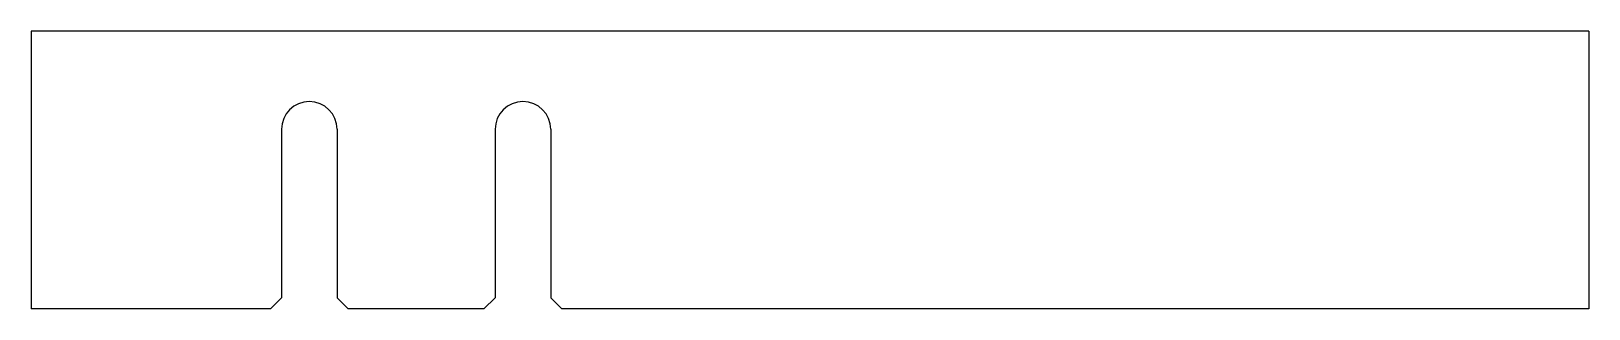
# Model space of a CAD drawing. Extents: x -35 to 35, y -6.3 to 6.2.
import ezdxf

# ---------------------------------------------------------------- set-up
doc = ezdxf.new("R2010")
doc.units = 0
doc.header["$MEASUREMENT"] = 0
doc.layers.add('VISIBLE', color=7, linetype='CONTINUOUS')

msp = doc.modelspace()

# ---------------------------------------------------------------- linework, layer by layer
at = {"layer": 'VISIBLE'}
for p, q in [((35, 6.25, 2.8), (-35, 6.25, 2.8)), ((-35, 6.25, 2.8), (-35, -6.25, 2.8)), ((35, 6.25, 2.8), (35, -6.25, 2.8)), ((-23.75, 1.83, 2.8), (-23.75, -5.75, 2.8)), ((-21.25, 1.83, 2.8), (-21.25, -5.75, 2.8)), ((-14.15, 1.83, 2.8), (-14.15, -5.75, 2.8)), ((-11.65, 1.83, 2.8), (-11.65, -5.75, 2.8)), ((-24.25, -6.25, 2.8), (-35, -6.25, 2.8)), ((-24.25, -6.25, 2.8), (-23.75, -5.75, 2.8)), ((-21.25, -5.75, 2.8), (-20.75, -6.25, 2.8)), ((-14.65, -6.25, 2.8), (-20.75, -6.25, 2.8)), ((-14.65, -6.25, 2.8), (-14.15, -5.75, 2.8)), ((-11.65, -5.75, 2.8), (-11.15, -6.25, 2.8)), ((35, -6.25, 2.8), (-11.15, -6.25, 2.8))]:
    msp.add_line(p, q, dxfattribs=at)
for centre in [(-22.5, 1.83, 2.8), (-12.9, 1.83, 2.8)]:
    msp.add_arc(centre, 1.25, 0, 180, dxfattribs=at)

doc.saveas('drawing.dxf')
